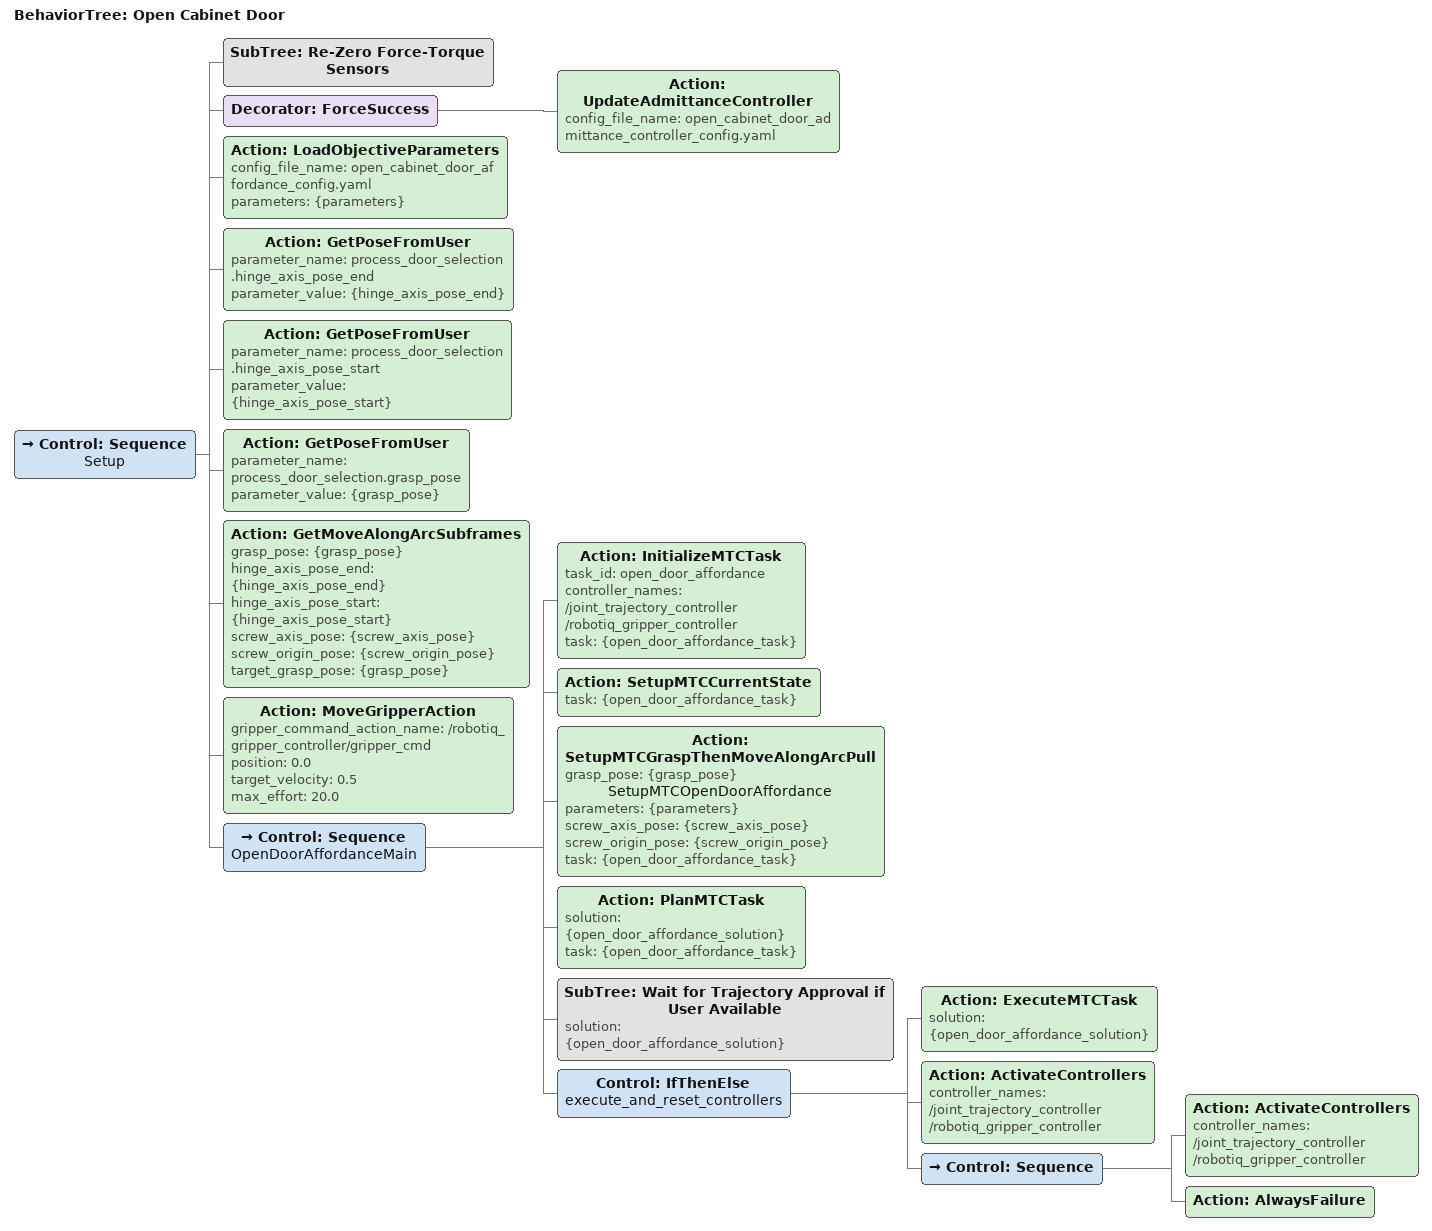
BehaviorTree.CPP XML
<?xml version="1.0"?>
<root BTCPP_format="4" main_tree_to_execute="Open Cabinet Door">
    <BehaviorTree ID="Open Cabinet Door" _description="Open a cabinet door by grasping and pulling its handle">
        <Control ID="Sequence" name="Setup">
            <SubTree ID="Re-Zero Force-Torque Sensors" />
            <!-- Set admittance control parameters at the start of the Objective -->
            <!-- Wrap in a ForceSuccess as Sim doesn't have the admittance controller loaded -->
            <!-- See https://github.com/PickNikRobotics/moveit_studio/issues/3406 -->
            <Decorator ID="ForceSuccess">
                <Action ID="UpdateAdmittanceController" config_file_name="open_cabinet_door_admittance_controller_config.yaml"/>
            </Decorator>
            <!-- Execute the Objective -->
            <Action ID="LoadObjectiveParameters" config_file_name="open_cabinet_door_affordance_config.yaml" parameters="{parameters}" />
            <Action ID="GetPoseFromUser" parameter_name="process_door_selection.hinge_axis_pose_end" parameter_value="{hinge_axis_pose_end}" />
            <Action ID="GetPoseFromUser" parameter_name="process_door_selection.hinge_axis_pose_start" parameter_value="{hinge_axis_pose_start}" />
            <Action ID="GetPoseFromUser" parameter_name="process_door_selection.grasp_pose" parameter_value="{grasp_pose}" />
            <Action ID="GetMoveAlongArcSubframes" grasp_pose="{grasp_pose}" hinge_axis_pose_end="{hinge_axis_pose_end}" hinge_axis_pose_start="{hinge_axis_pose_start}" screw_axis_pose="{screw_axis_pose}" screw_origin_pose="{screw_origin_pose}" target_grasp_pose="{grasp_pose}" />
            <Action ID="MoveGripperAction" gripper_command_action_name="/robotiq_gripper_controller/gripper_cmd" position="0.0" target_velocity="0.5" max_effort="20.0" />
            <Control ID="Sequence" name="OpenDoorAffordanceMain">
                <Action ID="InitializeMTCTask" task_id="open_door_affordance" controller_names="/joint_trajectory_controller /robotiq_gripper_controller" task="{open_door_affordance_task}" />
                <Action ID="SetupMTCCurrentState" task="{open_door_affordance_task}" />
                <Action ID="SetupMTCGraspThenMoveAlongArcPull" grasp_pose="{grasp_pose}" name="SetupMTCOpenDoorAffordance" parameters="{parameters}" screw_axis_pose="{screw_axis_pose}" screw_origin_pose="{screw_origin_pose}" task="{open_door_affordance_task}" />
                <Action ID="PlanMTCTask" solution="{open_door_affordance_solution}" task="{open_door_affordance_task}" />
            	<SubTree ID="Wait for Trajectory Approval if User Available" solution="{open_door_affordance_solution}"/>
                <!-- Whether task execution succeeds or fails, reset the controllers to disable admittance control. -->
                <Control ID="IfThenElse" name="execute_and_reset_controllers">
                    <!-- IF task execution succeeds -->
                    <Action ID="ExecuteMTCTask" solution="{open_door_affordance_solution}" />
                    <!-- THEN reset the controllers -->
                    <Action ID="ActivateControllers" controller_names="/joint_trajectory_controller /robotiq_gripper_controller" />
                    <!-- ELSE reset the controllers and return failure -->
                    <Control ID="Sequence">
                        <Action ID="ActivateControllers" controller_names="/joint_trajectory_controller /robotiq_gripper_controller" />
                        <Action ID="AlwaysFailure" />
                    </Control>
                </Control>
            </Control>
        </Control>
    </BehaviorTree>
</root>
